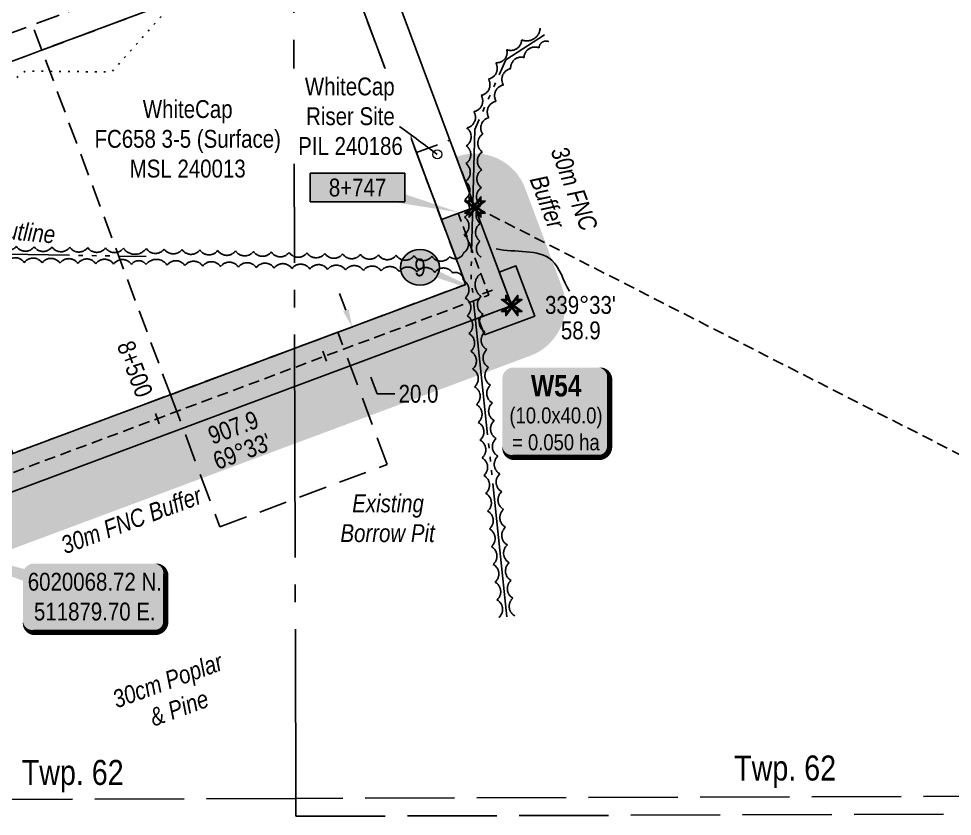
# Model space of a CAD drawing. Extents: x 507565 to 531726, y 6009554 to 6022365.
# Drawn here: x 511948 to 512471, y 6019911 to 6020358 of the extents above; entities that cross this region are included whole.
import ezdxf
from ezdxf.enums import TextEntityAlignment as Align

# ---------------------------------------------------------------- set-up
doc = ezdxf.new("R2010")
doc.units = 0
doc.header["$LTSCALE"] = 5
doc.header["$PDMODE"] = 34
doc.header["$PDSIZE"] = 0.03
for name, pattern in [('0', [1, 1, 0]), ('foc-ACCESSROAD', [3.75, 2.5, -1.25]), ('foc-QUARTERLINE', [33, 25, -3, 2, -3]), ('foc-SEISMIC', [20.5, 15, -1, 0.5, -1, 0.5, -1, 0.5, -1]), ('foc-TIELINE', [1.875, 1.25, -0.625]), ('foc-TOPO', [1, 0.2, -0.8]), ('foc-UNSURVEYED', [12.5, 10, -2.5]), ('HIDDEN2', [4.7625, 3.175, -1.5875])]:
    doc.linetypes.add(name, pattern=pattern)
doc.layers.get('Defpoints').update_dxf_attribs({"color": 9})
for name, color, linetype in [('AS-SEISMIC', 224, 'foc-SEISMIC'), ('C-AR', 13, 'foc-ACCESSROAD'), ('C-RW', 13, 'Continuous'), ('C-WS', 13, 'foc-ACCESSROAD'), ('CG-NOTES', 7, 'Continuous'), ('D-TXT', 6, 'Continuous'), ('DETAIL-T', 7, 'Continuous'), ('L-BD1', 253, 'Continuous'), ('L-MON', 1, 'Continuous'), ('L-QSEC', 8, 'foc-QUARTERLINE'), ('L-TIE', 7, 'foc-TIELINE'), ('L-USEC', 7, 'foc-UNSURVEYED'), ('P-BUFFER-H 30m', 51, 'Continuous'), ('P-BUFFER-T', 40, 'Continuous'), ('P-ELEVATION', 7, 'Continuous'), ('P-PROPOSED', 10, 'Continuous'), ('P-PROPOSED-H', 21, 'Continuous'), ('P-TEMP-BLOCKS', 250, 'Continuous'), ('P-TEMP-H', 41, 'Continuous'), ('P-TEMP_WORKSPACE', 46, 'Continuous'), ('P-TXT', 4, 'Continuous'), ('T-BUSH', 110, '0'), ('T-BUSH-T', 110, 'Continuous'), ('T-EXISTING TFA', 220, 'HIDDEN2'), ('T-EXISTING TFA-T', 220, 'Continuous'), ('T-TIE', 201, 'foc-TIELINE'), ('T-VEGETATION CHANGE', 104, 'foc-TOPO')]:
    doc.layers.add(name, color=color, linetype=linetype)
doc.layers.add('C-WS-T', color=13, linetype='Continuous', lineweight=9)
doc.layers.add('T-TIE-T', color=201, linetype='Continuous', lineweight=18)
doc.styles.add('80', font='ARIALN.TTF', dxfattribs={"height": 10})
doc.styles.add('80CG', font='ARIALN.TTF', dxfattribs={"height": 10})
doc.styles.add('80L', font='ARIALN.TTF', dxfattribs={"height": 10})
doc.styles.add('80LS', font='ARIALNI.TTF', dxfattribs={"height": 10})
doc.styles.add('BOLD', font='ARIALNB.TTF')
doc.styles.add('Legend', font='ARIALN.TTF')
doc.styles.get("Standard").update_dxf_attribs({"font": 'ARIALN.TTF'})
doc.dimstyles.new('Compass 5 000', dxfattribs={"dimscale": 5, "dimtxt": 9, "dimasz": 2, "dimexe": 0.2, "dimexo": 0.0625, "dimgap": 0.5, "dimtad": 0, "dimtih": 1, "dimtoh": 1, "dimzin": 0, "dimdsep": 46, "dimtxsty": '80CG', "dimcen": 0.1, "dimse1": 1, "dimse2": 1, "dimclrd": 256, "dimclrt": 256, "dimaunit": 1, "dimadec": 4, "dimazin": 0, "dimtfac": 0.06, "dimtofl": 0, "dimtmove": 0, "dimatfit": 1, "dimfxl": 0.2, "dimtolj": 1, "dimtzin": 0, "dimlwd": -1, "dimarcsym": 0})

# ---------------------------------------------------------------- blocks, each defined once
blk = doc.blocks.new('*D213')
at = {"layer": 'Defpoints', "color": 0, "transparency": 16777216}
for p in [(511973.34, 6020124.96), (511980.32, 6020106.25), (511582.05, 6019957.71)]:
    blk.add_point(p, dxfattribs=at)
at = {"layer": 'P-TXT', "transparency": 16777216}
for p, q in [((511571.58, 6019985.8), (511568.09, 6019995.17)), ((511585.55, 6019948.34), (511589.04, 6019938.98)), ((511589.04, 6019938.98), (511599.04, 6019938.98))]:
    blk.add_line(p, q, dxfattribs=at)
for points in [[(511573.14, 6019986.38), (511570.02, 6019985.21), (511575.07, 6019976.43)], [(511587.11, 6019948.93), (511583.99, 6019947.76), (511582.05, 6019957.71)]]:
    blk.add_solid(points, dxfattribs=at)
at = {"layer": 'P-TXT', "transparency": 16777216, "insert": (511612.25, 6019938.98), "char_height": 10, "attachment_point": 5, "style": '80CG'}
blk.add_mtext('\\A1;20.0', dxfattribs=at)
blk = doc.blocks.new('*U218')
at = {"layer": 'P-ELEVATION'}
h = blk.add_hatch(color=111, dxfattribs=at)
h.dxf.hatch_style = 1
edge = h.paths.add_edge_path()
edge.add_ellipse((0, 0), major_axis=(-10.94, 0), ratio=0.913794, start_angle=0, end_angle=360)
at = {"layer": 'P-ELEVATION', "color": 7, "flags": 128}
blk.add_lwpolyline([(0, 0, 5, 0, 0), (38.53, -15.51, 0, 0, 0)], format="xyseb", dxfattribs=at)
at = {"layer": 'P-ELEVATION', "color": 7}
blk.add_ellipse((0, 0), major_axis=(-10.94, 0), ratio=0.913794, dxfattribs=at)
at = {"layer": 'P-ELEVATION', "style": '80'}
blk.add_attdef('BEND', text='', height=10, dxfattribs=at).set_placement((0, 0), align=Align.MIDDLE_CENTER)
blk = doc.blocks.new('*U480')
at = {"true_color": 0xff8aff}
h = blk.add_hatch(color=211, dxfattribs=at)
edge = h.paths.add_edge_path()
edge.add_line((-24, -31.82), (24, -31.82))
edge.add_arc((24, -25.82), 6, 270, 360)
edge.add_line((30, -25.82), (30, 12.5))
edge.add_arc((24, 12.5), 6, 0, 90)
edge.add_line((24, 18.5), (-24, 18.5))
edge.add_arc((-24, 12.5), 6, 90, 180)
edge.add_line((-30, 12.5), (-30, -25.82))
edge.add_arc((-24, -25.82), 6, 180, 270)
at = {"color": 250, "flags": 128}
blk.add_lwpolyline([(-24, -31.82, 3, 3, 0), (24, -31.82, 3, 3, 0.414214), (30, -25.82, 3, 3, 0), (30, 12.5, 3, 0, 0.414214), (24, 18.5, 0, 0, 0), (-24, 18.5, 0, 0, 0.414214), (-30, 12.5, 0, 0, 0), (-30, -25.82, 0, 3, 0.414214)], format="xyseb", close=True, dxfattribs=at)
at = {"flags": 128}
blk.add_lwpolyline([(18.1, -24.57, 0, 7.5, 0), (0, 0, 0, 0, 0)], format="xyseb", dxfattribs=at)
at = {"color": 250}
for tag, p, height, style in [('TEMP_AREA_W1_001', (-9.21, 2.24), 12, 'BOLD'), ('ENTER_TEXT_001', (-30.66, -12.78), 9, '80')]:
    blk.add_attdef(tag, p, '', height=height, dxfattribs=dict(at, style=style))
blk = doc.blocks.new('TEMP')
h = blk.add_hatch(color=255)
h.dxf.hatch_style = 1
h.paths.add_polyline_path([(0, 0.25), (-0.67, 1.15), (-0.67, 0.67), (-1.15, 0.67), (-0.25, 0), (-1.15, -0.67), (-0.67, -0.67), (-0.67, -1.15), (0, -0.25), (0.67, -1.15), (0.67, -0.67), (1.15, -0.67), (0.25, 0), (1.15, 0.67), (0.67, 0.67), (0.67, 1.15)])
h.paths.add_polyline_path([(0.57, 0.85), (0.57, 0.57), (0.85, 0.57), (0.08, 0), (0.85, -0.57), (0.57, -0.57), (0.57, -0.85), (0, -0.08), (-0.57, -0.85), (-0.57, -0.57), (-0.85, -0.57), (-0.08, 0), (-0.85, 0.57), (-0.57, 0.57), (-0.57, 0.85), (0, 0.08)], flags=16)
h = blk.add_hatch(color=1)
h.dxf.hatch_style = 1
h.paths.add_polyline_path([(0, 0.08), (-0.57, 0.85), (-0.57, 0.57), (-0.85, 0.57), (-0.08, 0), (-0.85, -0.57), (-0.57, -0.57), (-0.57, -0.85), (0, -0.08), (0.57, -0.85), (0.57, -0.57), (0.85, -0.57), (0.08, 0), (0.85, 0.57), (0.57, 0.57), (0.57, 0.85)])
at = {"color": 1}
for p, q in [((-0.08, 0), (0.08, 0)), ((0, 0.08), (0, -0.08))]:
    blk.add_line(p, q, dxfattribs=at)
at = {"color": 255, "flags": 128}
blk.add_lwpolyline([(-0.25, 0), (-1.15, 0.67), (-0.67, 0.67), (-0.67, 1.15), (0, 0.25), (0.67, 1.15), (0.67, 0.67), (1.15, 0.67), (0.25, 0), (1.15, -0.67), (0.67, -0.67), (0.67, -1.15), (0, -0.25), (-0.67, -1.15), (-0.67, -0.67), (-1.15, -0.67)], close=True, dxfattribs=at)
at = {"color": 1, "flags": 128}
blk.add_lwpolyline([(-0.08, 0), (-0.85, 0.57), (-0.57, 0.57), (-0.57, 0.85), (0, 0.08), (0.57, 0.85), (0.57, 0.57), (0.85, 0.57), (0.08, 0), (0.85, -0.57), (0.57, -0.57), (0.57, -0.85), (0, -0.08), (-0.57, -0.85), (-0.57, -0.57), (-0.85, -0.57)], close=True, dxfattribs=at)
blk = doc.blocks.new('*U221')
h = blk.add_hatch(color=111)
h.dxf.hatch_style = 1
h.paths.add_polyline_path([(-26.5, 8), (26.5, 8), (26.5, -8), (-26.5, -8)])
for p, q in [((-26.5, -8), (-26.5, 8)), ((-26.5, 8), (26.5, 8)), ((26.5, -8), (26.5, 8)), ((-26.5, -8), (26.5, -8))]:
    blk.add_line(p, q)
at = {"layer": 'P-ELEVATION', "color": 7, "flags": 128}
blk.add_lwpolyline([(0, 0, 10, 0, 0), (56.45, -13.83, 0, 0, 0)], format="xyseb", dxfattribs=at)
at = {"layer": 'P-ELEVATION', "style": 'Legend'}
blk.add_attdef('STATION', text='', height=10, dxfattribs=at).set_placement((0, 0), align=Align.MIDDLE_CENTER)
blk = doc.blocks.new('*D254')
at = {"layer": 'Defpoints', "color": 0, "transparency": 16777216}
for p in [(512130.63, 6020183.64), (512137.61, 6020164.91), (512142, 6020166.55)]:
    blk.add_point(p, dxfattribs=at)
at = {"layer": 'P-TXT', "transparency": 16777216}
for p, q in [((512131.52, 6020194.65), (512128.02, 6020204.02)), ((512145.49, 6020157.18), (512148.99, 6020147.81)), ((512148.99, 6020147.81), (512158.99, 6020147.81))]:
    blk.add_line(p, q, dxfattribs=at)
for points in [[(512133.08, 6020195.23), (512129.96, 6020194.07), (512135.01, 6020185.28)], [(512147.05, 6020157.76), (512143.93, 6020156.6), (512142, 6020166.55)]]:
    blk.add_solid(points, dxfattribs=at)
at = {"layer": 'P-TXT', "transparency": 16777216, "insert": (512172.19, 6020147.81), "char_height": 10, "attachment_point": 5, "style": '80CG'}
blk.add_mtext('\\A1;20.0', dxfattribs=at)
blk = doc.blocks.new('*U295')
h = blk.add_hatch(color=254)
edge = h.paths.add_edge_path()
edge.add_line((-34, -20), (34, -20))
edge.add_arc((34, -14), 6, 270, 360)
edge.add_line((40, -14), (40, 12.5))
edge.add_arc((34, 12.5), 6, 0, 90)
edge.add_line((34, 18.5), (-34, 18.5))
edge.add_arc((-34, 12.5), 6, 90, 180)
edge.add_line((-40, 12.5), (-40, -14))
edge.add_arc((-34, -14), 6, 180, 270)
at = {"color": 1, "flags": 128}
blk.add_lwpolyline([(-111.07, 34.51, 0, 10, 0), (0, 0, 5, 5, 0)], format="xyseb", dxfattribs=at)
blk.add_lwpolyline([(-34, -20, 3, 3, 0), (34, -20, 3, 3, 0.414214), (40, -14, 3, 3, 0), (40, 12.5, 3, 0, 0.414214), (34, 18.5, 0, 0, 0), (-34, 18.5, 0, 0, 0.414214), (-40, 12.5, 0, 0, 0), (-40, -14, 0, 3, 0.414214)], format="xyseb", close=True, dxfattribs=at)
at = {"color": 1, "style": '80'}
blk.add_attdef('ENTER_TEXT_001', (-36.68, -4.99), '', height=10, dxfattribs=at)

msp = doc.modelspace()

# ---------------------------------------------------------------- hatches: boundary and pattern name
at = {"layer": 'P-BUFFER-H 30m'}
h = msp.add_hatch(color=256, dxfattribs=at)
h.dxf.hatch_style = 1
h.paths.add_polyline_path([(510673.616, 6017969.509), (510670.767, 6017970.594), (510496.522, 6017519.66), (510496.58, 6017510.044), (510533.193, 6017418.248), (510537.22, 6017416.38), (510497.938, 6017514.867)])
h.paths.add_polyline_path([(510848.068, 6016595.878), (510834.261, 6016589.908), (510853.662, 6016581.853)], flags=17)
edge = h.paths.add_edge_path()
edge.add_line((512262.367, 6014219.602), (512263.889, 6014208.149))
edge.add_line((512263.889, 6014208.149), (512300.243, 6014162.118))
edge.add_line((512300.243, 6014162.118), (512292.09, 6014223.551))
edge.add_line((512292.09, 6014223.551), (512288.151, 6014253.275))
edge.add_arc((512292.09, 6014223.551), 29.984, 97.54866, 187.56806)
edge = h.paths.add_edge_path()
edge.add_arc((512203.813, 6020252.432), 29.984, 20.46139, 110.52065)
edge.add_line((512193.302, 6020280.513), (512203.775, 6020252.45))
edge.add_line((512203.775, 6020252.45), (512203.786, 6020252.422))
edge.add_line((512203.786, 6020252.422), (512203.813, 6020252.432))
edge.add_line((512203.813, 6020252.432), (512224.392, 6020197.278))
edge.add_line((512224.392, 6020197.278), (511433.346, 6019902.253))
edge.add_line((511433.346, 6019902.253), (511232.417, 6019382.51))
edge.add_line((511232.417, 6019382.51), (511216.356, 6019382.539))
edge.add_line((511216.356, 6019382.539), (511134.118, 6019169.713))
edge.add_line((511134.118, 6019169.713), (511166.339, 6019169.91))
edge.add_line((511166.339, 6019169.91), (511237.042, 6019352.885))
edge.add_arc((511232.417, 6019382.51), 29.984, 278.87301, 338.86388)
edge.add_line((511260.384, 6019371.699), (511456.452, 6019878.87))
edge.add_line((511456.452, 6019878.87), (512234.87, 6020169.184))
edge.add_arc((512224.392, 6020197.278), 29.984, 290.45324, 380.46139)
edge.add_line((512252.484, 6020207.76), (512231.905, 6020262.914))
h.paths.add_polyline_path([(511153.759, 6019137.354), (511124.337, 6019137.568), (511121.704, 6019137.587), (511118.663, 6019129.717), (511140.88, 6019104.025)])
edge = h.paths.add_edge_path()
edge.add_line((511131.551, 6019079.883), (511109.334, 6019105.575))
edge.add_line((511109.334, 6019105.575), (510676.258, 6017984.802))
edge.add_line((510676.258, 6017984.802), (510693.339, 6017978.292))
edge.add_line((510693.339, 6017978.292), (510514.302, 6017514.956))
edge.add_line((510514.302, 6017514.956), (510552.413, 6017419.402))
edge.add_line((510552.413, 6017419.402), (510587.996, 6017402.893))
edge.add_line((510587.996, 6017402.893), (510543.239, 6017515.112))
edge.add_line((510543.239, 6017515.112), (510718.464, 6017968.584))
edge.add_arc((510693.339, 6017978.292), 26.935, 338.87301, 403.119)
edge.add_line((510713.001, 6017996.703), (511131.551, 6019079.883))
h.paths.add_polyline_path([(510644.819, 6017219.299), (510642.246, 6017220.062), (510613.321, 6017223.559), (510610.719, 6017223.874), (510673.285, 6017067.005), (510691.906, 6017101.234)])
h.paths.add_polyline_path([(510708.442, 6017100.261), (510689.817, 6017066.023), (510867.475, 6016620.595), (510894.988, 6016632.549)], flags=17)
h.paths.add_polyline_path([(510900.56, 6016618.577), (510873.028, 6016606.672), (511017.94, 6016243.345), (511047.196, 6016250.927)])
h.paths.add_polyline_path([(511052.925, 6016236.565), (511023.746, 6016228.788), (511036.434, 6016196.977), (511051.819, 6016203.153), (511064.259, 6016208.146)])
edge = h.paths.add_edge_path()
edge.add_line((511089.281, 6016185.88), (511061.455, 6016174.711))
edge.add_line((511061.455, 6016174.711), (511213.878, 6015792.551))
edge.add_line((511213.878, 6015792.551), (511203.099, 6015779.108))
edge.add_line((511203.099, 6015779.108), (511291.696, 6015556.976))
edge.add_line((511291.696, 6015556.976), (511321.752, 6015544.066))
edge.add_line((511321.752, 6015544.066), (511330.651, 6015540.243))
edge.add_line((511330.651, 6015540.243), (511237.423, 6015773.986))
edge.add_arc((511213.878, 6015792.551), 29.984, 321.74444, 381.74444)
edge.add_line((511241.729, 6015803.659), (511089.281, 6016185.88))
h.paths.add_polyline_path([(511349.859, 6015451.583), (511319.511, 6015527.706), (511319.027, 6015528.919), (511291.601, 6015540.7), (511280.072, 6015545.652), (511291.661, 6015516.598), (511352.65, 6015363.684), (511666.9, 6014576.397), (511800.801, 6014240.791), (511818.232, 6014197.022), (512087.809, 6014160.107), (512100.601, 6014188.619), (511839.62, 6014224.357), (511828.65, 6014251.902), (511694.748, 6014587.512)])
h.paths.add_polyline_path([(512263.732, 6014171.49), (512258.108, 6014167.05), (512121.366, 6014185.775), (512118.653, 6014179.728), (512108.574, 6014157.263), (512266.68, 6014135.612), (512282.315, 6014147.96)])
h.paths.add_polyline_path([(512353.613, 6014121.482), (512334.356, 6014118.923), (512340.509, 6014111.133)])
h.paths.add_polyline_path([(512303.996, 6014120.505), (512277.314, 6014099.433), (512318.316, 6014093.607), (512322.579, 6014096.974)])
edge = h.paths.add_edge_path()
edge.add_line((512118.859, 6014101.62), (512065.003, 6014109.273))
edge.add_line((512065.003, 6014109.273), (512072.884, 6014126.84))
edge.add_line((512072.884, 6014126.84), (511833.107, 6014159.675))
edge.add_line((511833.107, 6014159.675), (511845.855, 6014127.666))
edge.add_line((511845.855, 6014127.666), (512036.01, 6014101.626))
edge.add_arc((512065.003, 6014109.273), 29.984, 194.77578, 259.55488)
edge.add_line((512059.567, 6014079.786), (512118.915, 6014080.589))
edge.add_line((512118.915, 6014080.589), (512205.235, 6014081.757))
edge.add_line((512205.235, 6014081.757), (512287.527, 6014070.98))
edge.add_arc((512276.68, 6014098.933), 29.984, 291.20875, 308.29861)
edge.add_line((512295.263, 6014075.402), (512296.502, 6014076.38))
edge.add_line((512296.502, 6014076.38), (512118.859, 6014101.62))
h.paths.add_polyline_path([(511113.027, 6014258.282), (510712.276, 6014309.894), (510746.321, 6014304.951), (510801.872, 6014297.041), (510896.075, 6014284.736), (511014.12, 6014269.705), (511090.43, 6014259.315), (511113.222, 6014255.221), (511115.073, 6014244.983), (511116.891, 6014237.116), (511118.691, 6014227.242), (511831.982, 6014129.565), (511819.233, 6014161.575)])
edge = h.paths.add_edge_path()
edge.add_line((511011.77, 6014251.869), (510893.773, 6014266.894))
edge.add_line((510893.773, 6014266.894), (510799.438, 6014279.215))
edge.add_line((510799.438, 6014279.215), (510743.663, 6014287.157))
edge.add_line((510743.663, 6014287.157), (510676.821, 6014296.87))
edge.add_line((510676.821, 6014296.87), (510670.076, 6014297.554))
edge.add_line((510670.076, 6014297.554), (510646.123, 6014131.277))
edge.add_line((510646.123, 6014131.277), (510675.801, 6014127.008))
edge.add_line((510675.801, 6014127.008), (510695.515, 6014263.855))
edge.add_line((510695.515, 6014263.855), (510739.352, 6014257.485))
edge.add_arc((510743.663, 6014287.157), 29.984, 261.7324, 261.89598)
edge.add_line((510739.437, 6014257.473), (510795.212, 6014249.531))
edge.add_arc((510799.438, 6014279.215), 29.984, 261.89598, 262.55841)
edge.add_line((510795.555, 6014249.484), (510889.89, 6014237.162))
edge.add_arc((510893.773, 6014266.894), 29.984, 262.55841, 262.74339)
edge.add_line((510889.986, 6014237.15), (511007.854, 6014222.142))
edge.add_line((511007.854, 6014222.142), (511096.865, 6014210.022))
edge.add_line((511096.865, 6014210.022), (511097.536, 6014210.789))
edge.add_line((511097.536, 6014210.789), (511099.747, 6014215.109))
edge.add_line((511099.747, 6014215.109), (511100.653, 6014219.39))
edge.add_line((511100.653, 6014219.39), (511100.632, 6014225.992))
edge.add_line((511100.632, 6014225.992), (511099.267, 6014233.476))
edge.add_line((511099.267, 6014233.476), (511097.828, 6014239.708))
edge.add_line((511097.828, 6014239.708), (511087.624, 6014241.541))
edge.add_line((511087.624, 6014241.541), (511011.77, 6014251.869))
edge = h.paths.add_edge_path()
edge.add_arc((510625.737, 6013989.765), 29.984, 348.11944, 351.80253)
edge.add_line((510655.414, 6013985.49), (510625.737, 6013989.765))
edge.add_line((510625.737, 6013989.765), (510611.712, 6013923.101))
edge.add_line((510611.712, 6013923.101), (510641.054, 6013916.928))
edge.add_line((510641.054, 6013916.928), (510655.078, 6013983.592))
edge = h.paths.add_edge_path()
edge.add_arc((510539.215, 6013882.157), 29.984, 78.11997, 168.11944)
edge.add_line((510509.874, 6013888.33), (510505.759, 6013868.769))
edge.add_arc((510535.1, 6013862.596), 29.984, 168.11944, 258.12032)
edge.add_line((510528.928, 6013833.254), (510545.388, 6013911.499))
h.paths.add_polyline_path([(510606.042, 6013993.244), (510620.942, 6014096.672), (510591.263, 6014100.942), (510576.502, 6013998.473), (510562.81, 6013933.388), (510592.151, 6013927.216)])
h.paths.add_polyline_path([(510650.195, 6014299.735), (510634.858, 6014301.803), (510620.6, 6014304.583), (510596.659, 6014138.393), (510626.337, 6014134.124)])
edge = h.paths.add_edge_path()
edge.add_line((511637.02, 6014564.47), (511322.769, 6015351.76))
edge.add_line((511322.769, 6015351.76), (511169.144, 6015736.763))
edge.add_line((511169.144, 6015736.763), (511147.588, 6015709.881))
edge.add_line((511147.588, 6015709.881), (511294.92, 6015340.648))
edge.add_line((511294.92, 6015340.648), (511609.173, 6014553.354))
edge.add_line((511609.173, 6014553.354), (511741.191, 6014222.701))
edge.add_line((511741.191, 6014222.701), (511119.728, 6014307.803))
edge.add_arc((511115.66, 6014278.097), 29.984, 82.2025, 82.66133)
edge.add_line((511119.49, 6014307.835), (510659.443, 6014367.084))
edge.add_arc((510655.613, 6014337.346), 29.984, 82.66134, 171.80245)
edge.add_line((510625.935, 6014341.621), (510623.168, 6014322.411))
edge.add_line((510623.168, 6014322.411), (510637.784, 6014319.561))
edge.add_line((510637.784, 6014319.561), (510652.76, 6014317.542))
edge.add_line((510652.76, 6014317.542), (510655.613, 6014337.346))
edge.add_line((510655.613, 6014337.346), (511115.66, 6014278.097))
edge.add_line((511115.66, 6014278.097), (511788.126, 6014186.01))
edge.add_line((511788.126, 6014186.01), (511637.02, 6014564.47))
h.paths.add_polyline_path([(511018.52, 6016114.241), (510992.035, 6016180.673), (510964.183, 6016169.569), (510990.668, 6016103.137), (511137.101, 6015736.164), (511141.204, 6015725.882), (511162.759, 6015752.765)])
h.paths.add_polyline_path([(511038.248, 6019010.914), (511085.462, 6019133.181), (511081.37, 6019137.913), (511055.213, 6019138.083), (511010.277, 6019021.715), (510665.324, 6018128.585), (510667.129, 6018127.783), (510666.816, 6018107.048), (510666.749, 6018102.578), (510684.736, 6018095.622)])
h.paths.add_polyline_path([(511181.846, 6019382.601), (511149.723, 6019382.659), (511074.348, 6019187.636), (511072.567, 6019183.023), (511084.34, 6019169.408), (511099.487, 6019169.501), (511102.316, 6019176.826)])
edge = h.paths.add_edge_path(flags=17)
edge.add_line((511382.169, 6019900.911), (511383.791, 6019905.106))
edge.add_line((511383.791, 6019905.106), (511408.835, 6019914.446))
edge.add_line((511408.835, 6019914.446), (511410.645, 6019919.127))
edge.add_line((511410.645, 6019919.127), (511423.297, 6019951.841))
edge.add_line((511423.297, 6019951.841), (511373.313, 6019933.199))
edge.add_arc((511383.791, 6019905.106), 29.984, 110.45324, 158.85672)
edge.add_line((511355.826, 6019915.921), (511354.203, 6019911.726))
edge.add_line((511354.203, 6019911.726), (511155.513, 6019397.641))
edge.add_line((511155.513, 6019397.641), (511187.636, 6019397.583))
edge.add_line((511187.636, 6019397.583), (511382.169, 6019900.911))
h.paths.add_polyline_path([(511945.052, 6020114.449), (511934.575, 6020142.525), (511457.439, 6019964.574), (511442.983, 6019927.182)], flags=17)
edge = h.paths.add_edge_path()
edge.add_line((510593.924, 6017265.98), (510610.028, 6017266.035))
edge.add_line((510610.028, 6017266.035), (510599.756, 6017291.79))
edge.add_line((510599.756, 6017291.79), (510603.232, 6017299.88))
edge.add_arc((510575.685, 6017311.719), 29.984, 336.74339, 380.723)
edge.add_line((510603.729, 6017322.329), (510585.129, 6017368.967))
edge.add_line((510585.129, 6017368.967), (510545.519, 6017387.343))
edge.add_line((510545.519, 6017387.343), (510593.924, 6017265.98))
h.paths.add_polyline_path([(510564.704, 6017265.881), (510580.839, 6017265.936), (510562.597, 6017311.68), (510554.216, 6017292.179)])
edge = h.paths.add_edge_path()
edge.add_arc((510564.432, 6017212.581), 29.984, 180.15788, 200.33458)
edge.add_line((510536.317, 6017202.161), (510679.553, 6016843.016))
edge.add_line((510679.553, 6016843.016), (510790.901, 6016563.602))
edge.add_arc((510818.755, 6016574.702), 29.984, 201.72757, 247.45361)
edge.add_line((510807.258, 6016547.01), (510814.982, 6016543.803))
edge.add_line((510814.982, 6016543.803), (510919.767, 6016280.976))
edge.add_line((510919.767, 6016280.976), (510947.618, 6016292.08))
edge.add_line((510947.618, 6016292.08), (510838.152, 6016566.649))
edge.add_line((510838.152, 6016566.649), (510818.755, 6016574.702))
edge.add_line((510818.755, 6016574.702), (510707.403, 6016854.124))
edge.add_line((510707.403, 6016854.124), (510564.441, 6017212.581))
edge.add_line((510564.441, 6017212.581), (510534.448, 6017212.498))
edge = h.paths.add_edge_path()
edge.add_arc((510535.373, 6017298.958), 29.984, 156.74339, 201.73735)
edge.add_line((510507.521, 6017287.854), (510516.347, 6017265.717))
edge.add_line((510516.347, 6017265.717), (510548.582, 6017265.827))
edge.add_line((510548.582, 6017265.827), (510535.373, 6017298.958))
edge.add_line((510535.373, 6017298.958), (510540.952, 6017311.941))
edge.add_line((510540.952, 6017311.941), (510503.015, 6017407.062))
edge.add_line((510503.015, 6017407.062), (510463.406, 6017425.438))
edge.add_line((510463.406, 6017425.438), (510508.501, 6017312.369))
edge.add_line((510508.501, 6017312.369), (510507.825, 6017310.797))
edge = h.paths.add_edge_path()
edge.add_line((510616.89, 6017991.307), (510434.366, 6017519.402))
edge.add_line((510434.366, 6017519.402), (510434.462, 6017503.591))
edge.add_arc((510464.445, 6017503.772), 29.984, 180.34634, 201.74339)
edge.add_line((510436.594, 6017492.664), (510451.08, 6017456.343))
edge.add_line((510451.08, 6017456.343), (510490.689, 6017437.967))
edge.add_line((510490.689, 6017437.967), (510464.445, 6017503.772))
edge.add_line((510464.445, 6017503.772), (510464.313, 6017525.569))
edge.add_line((510464.313, 6017525.569), (510640.86, 6017982.02))
edge.add_line((510640.86, 6017982.02), (510616.89, 6017991.307))
at = {"layer": 'P-PROPOSED-H', "transparency": 33554687}
h = msp.add_hatch(color=256, dxfattribs=at)
h.dxf.hatch_style = 1
h.paths.add_polyline_path([(510596.276, 6013849.726), (510625.737, 6013989.765), (510672.59, 6014315.005), (511113.027, 6014258.282), (512276.68, 6014098.933), (512337.551, 6014147.004), (512326.769, 6014228.159), (512292.09, 6014223.551), (512300.251, 6014162.124), (512266.68, 6014135.612), (511804.502, 6014198.902), (511655.585, 6014571.881), (511341.334, 6015359.169), (511183.515, 6015754.685), (511037.088, 6016121.644), (510853.6, 6016581.879), (510834.202, 6016589.932), (510725.972, 6016861.525), (510554.216, 6017292.179), (510562.597, 6017311.679), (510484.411, 6017507.669), (510484.325, 6017521.896), (510659.529, 6017974.877), (511056.895, 6019003.713), (511100.195, 6019116.144), (511120.962, 6019169.623), (511399.195, 6019889.517), (512224.392, 6020197.278), (512203.813, 6020252.432), (512185.056, 6020245.437), (512198.67, 6020209.019), (511383.791, 6019905.106), (511382.169, 6019900.911), (511102.316, 6019176.826), (511038.248, 6019010.914), (510684.735, 6018095.62), (510689.19, 6018093.899), (510645.354, 6017980.279), (510640.857, 6017982.014), (510464.313, 6017525.569), (510464.445, 6017503.772), (510540.952, 6017311.941), (510535.373, 6017298.958), (510569.806, 6017212.596), (510564.432, 6017212.581), (510707.403, 6016854.124), (510818.755, 6016574.702), (510838.152, 6016566.649), (511018.52, 6016114.241), (511164.949, 6015747.277), (511322.769, 6015351.76), (511637.02, 6014564.47), (511788.126, 6014186.01), (511115.66, 6014278.097), (510655.613, 6014337.346), (510606.042, 6013993.244), (510580.83, 6013873.402), (510556.379, 6013878.546), (510552.263, 6013858.985)])
at = {"layer": 'P-TEMP-H'}
h = msp.add_hatch(color=256, dxfattribs=at)
h.dxf.hatch_style = 1
h.paths.add_polyline_path([(512209.156, 6020180.928), (512237.253, 6020191.407), (512226.762, 6020219.501), (512217.399, 6020216.004), (512224.392, 6020197.278), (512205.663, 6020190.293)])

# ---------------------------------------------------------------- linework, layer by layer
at = {"layer": 'AS-SEISMIC', "flags": 128}
for points in [[(512221.629, 6020023.016), (512201.603, 6020213.408), (512203.693, 6020295.933), (512221.108, 6020334.931), (512242.703, 6020348.859)], [(511804.772, 6020216.539), (511843.113, 6020236.467), (511887.543, 6020231.061), (511941.793, 6020225.999), (512019.708, 6020224.711)]]:
    msp.add_lwpolyline(points, dxfattribs=at)
at = {"layer": 'C-AR', "flags": 128}
for points in [[(512102.203, 6020392.935), (511873.082, 6020307.306), (511867.84, 6020321.352), (512102.161, 6020408.925), (512903.81, 6020708.085), (512930.739, 6020718.134), (512933.938, 6020719.328), (512955.046, 6020727.205), (512956.721, 6020731.067), (512960.59, 6020739.988), (512969.645, 6020718.254), (512970.223, 6020716.868), (512963.658, 6020714.417), (512933.983, 6020703.343), (512903.855, 6020692.1), (512128.043, 6020402.579), (512102.203, 6020392.935)], [(512102.203, 6020392.935), (511961.33, 6020340.282), (511956.088, 6020354.328), (512102.161, 6020408.925), (512903.81, 6020708.085), (512930.739, 6020718.134), (512933.938, 6020719.328), (512955.046, 6020727.205), (512956.721, 6020731.067), (512960.59, 6020739.988), (512969.645, 6020718.254), (512970.223, 6020716.868), (512963.658, 6020714.417), (512933.983, 6020703.343), (512903.855, 6020692.1), (512128.043, 6020402.579), (512102.203, 6020392.935)]]:
    msp.add_lwpolyline(points, close=True, dxfattribs=at)
at = {"layer": 'C-RW', "flags": 128}
msp.add_lwpolyline([(512753.476, 6020818.124), (512746.959, 6020633.464), (512126.601, 6020401.959), (512185.009, 6020245.447), (512203.736, 6020252.435), (512152.318, 6020390.22), (512766.464, 6020619.408), (512773.479, 6020818.187)], dxfattribs=at)
at = {"layer": 'C-WS', "flags": 128}
for points in [[(511945.052, 6020114.449), (511873.082, 6020307.306), (512126.602, 6020401.959), (512198.586, 6020209.063)], [(512033.314, 6020147.387), (511961.33, 6020340.282), (512126.602, 6020401.959), (512198.586, 6020209.063)]]:
    msp.add_lwpolyline(points, close=True, dxfattribs=at)
at = {"layer": 'C-WS'}
msp.add_lwpolyline([(512171.07, 6020282.917), (512189.798, 6020289.905), (512203.775, 6020252.45), (512185.047, 6020245.461)], close=True, dxfattribs=at)
at = {"layer": 'L-QSEC'}
msp.add_line((512101.503, 6020676.111), (512103.517, 6019911.283), dxfattribs=at)
at = {"layer": 'L-TIE'}
msp.add_line((512203.813, 6020252.432), (512906.158, 6019893.705), dxfattribs=at)
at = {"layer": 'L-USEC'}
for p, q in [((512103.501, 6019921.322), (511702.301, 6019920.051)), ((512504.879, 6019922.593), (512103.501, 6019921.322)), ((512103.517, 6019911.283), (512504.806, 6019912.553))]:
    msp.add_line(p, q, dxfattribs=at)
at = {"layer": 'P-PROPOSED', "flags": 128}
msp.add_lwpolyline([(510659.529, 6017974.877), (511056.895, 6019003.713), (511100.195, 6019116.144), (511120.962, 6019169.623), (511399.195, 6019889.517), (512224.392, 6020197.278), (512203.813, 6020252.432), (512185.056, 6020245.437), (512198.67, 6020209.019), (511383.791, 6019905.106), (511382.169, 6019900.911), (511102.316, 6019176.826), (511038.248, 6019010.914), (510684.735, 6018095.62)], dxfattribs=at)
at = {"layer": 'P-TEMP_WORKSPACE', "flags": 128}
msp.add_lwpolyline([(512209.156, 6020180.928), (512237.253, 6020191.407), (512226.762, 6020219.501), (512217.399, 6020216.004), (512224.392, 6020197.278), (512205.663, 6020190.293)], close=True, dxfattribs=at)
at = {"layer": 'T-BUSH', "flags": 128}
for points in [[(512019.83, 6020229.207, 0.5205671), (512029.821, 6020228.935, 0.5205671), (512039.812, 6020228.664, 0.5205671), (512049.803, 6020228.393, 0.5205671), (512059.794, 6020228.122, 0.5205671), (512069.785, 6020227.851, 0.5205671), (512079.776, 6020227.58, 0.5205671), (512089.766, 6020227.308, 0.5205671), (512099.757, 6020227.037, 0.5205671), (512109.748, 6020226.766, 0.5205671), (512119.739, 6020226.495, 0.5205671), (512129.73, 6020226.224, 0.5205671), (512139.721, 6020225.953, 0.5205671), (512149.712, 6020225.681, 0.5205671), (512159.703, 6020225.41, 0.5205671), (512169.694, 6020225.139, 0.5205671), (512179.685, 6020224.868, 0.5205671), (512189.677, 6020224.625, 0.5205671), (512197.442, 6020226.763, 0.5205671), (512197.695, 6020236.755, 0.5205671), (512197.948, 6020246.746, 0.5205671), (512198.201, 6020256.738, 0.5205671), (512198.454, 6020266.729, 0.5205671), (512198.707, 6020276.721, 0.5205671), (512198.96, 6020286.712, 0.5205671), (512199.213, 6020296.703, 0.5205671), (512203.196, 6020305.85, 0.5205671), (512207.271, 6020314.976, 0.5205671), (512211.347, 6020324.102, 0.5205671), (512215.422, 6020333.228, 0.5205671), (512221.567, 6020340.579, 0.5205671), (512229.966, 6020345.996, 0.5205671), (512240.265, 6020352.639, 0.5205671)], [(512207.357, 6020224.289, -0.5205671), (512206.606, 6020233.32, -0.5205671), (512206.859, 6020243.311, -0.5205671), (512207.112, 6020253.303, -0.5205671), (512207.365, 6020263.294, -0.5205671), (512207.618, 6020273.286, -0.5205671), (512207.871, 6020283.277, -0.5205671), (512208.124, 6020293.268, -0.5205671), (512211.568, 6020302.537, -0.5205671), (512215.643, 6020311.663, -0.5205671), (512219.718, 6020320.789, -0.5205671), (512223.794, 6020329.915, -0.5205671), (512231.264, 6020336.13, -0.5205671), (512239.663, 6020341.547, -0.5205671), (512245.141, 6020345.08, -0.5205671)], [(511802.698, 6020220.529, 0.5205671), (511811.566, 6020225.139, 0.5205671), (511820.434, 6020229.748, 0.5205671), (511829.302, 6020234.357, 0.5205671), (511838.171, 6020238.967, 0.5205671), (511847.605, 6020240.451, 0.5205671), (511857.526, 6020239.244, 0.5205671), (511867.448, 6020238.037, 0.5205671), (511877.369, 6020236.829, 0.5205671), (511887.291, 6020235.622, 0.5205671), (511897.24, 6020234.673, 0.5205671), (511907.191, 6020233.744, 0.5205671), (511917.143, 6020232.816, 0.5205671), (511927.094, 6020231.887, 0.5205671), (511937.046, 6020230.959, 0.5205671), (511947.018, 6020230.411, 0.5205671), (511957.011, 6020230.245, 0.5205671), (511967.004, 6020230.08, 0.5205671), (511976.998, 6020229.915, 0.5205671), (511986.991, 6020229.75, 0.5205671), (511996.984, 6020229.585, 0.5205671), (512006.977, 6020229.419, 0.5205671), (512019.782, 6020229.208, 0.5205671)], [(511806.846, 6020212.548, -0.5205671), (511815.714, 6020217.157, -0.5205671), (511824.583, 6020221.767, -0.5205671), (511833.451, 6020226.376, -0.5205671), (511842.319, 6020230.985, -0.5205671), (511852.047, 6020230.849, -0.5205671), (511861.968, 6020229.642, -0.5205671), (511871.89, 6020228.435, -0.5205671), (511881.811, 6020227.227, -0.5205671), (511891.747, 6020226.151, -0.5205671), (511901.698, 6020225.223, -0.5205671), (511911.649, 6020224.294, -0.5205671), (511921.601, 6020223.366, -0.5205671), (511931.552, 6020222.437, -0.5205671), (511941.504, 6020221.509, -0.5205671), (511951.497, 6020221.34, -0.5205671), (511961.49, 6020221.175, -0.5205671), (511971.483, 6020221.01, -0.5205671), (511981.477, 6020220.845, -0.5205671), (511991.47, 6020220.679, -0.5205671), (512001.463, 6020220.514, -0.5205671), (512011.456, 6020220.349, -0.5205671), (512019.633, 6020220.214, -0.5205671)], [(512217.156, 6020022.545, 0.5205671), (512216.111, 6020032.485, 0.5205671), (512215.065, 6020042.425, 0.5205671), (512214.02, 6020052.365, 0.5205671), (512212.974, 6020062.304, 0.5205671), (512211.929, 6020072.244, 0.5205671), (512210.883, 6020082.184, 0.5205671), (512209.838, 6020092.124, 0.5205671), (512208.792, 6020102.064, 0.5205671), (512207.747, 6020112.003, 0.5205671), (512206.701, 6020121.943, 0.5205671), (512205.656, 6020131.883, 0.5205671), (512204.61, 6020141.823, 0.5205671), (512203.565, 6020151.763, 0.5205671), (512202.519, 6020161.702, 0.5205671), (512201.474, 6020171.642, 0.5205671), (512200.428, 6020181.582, 0.5205671), (512199.383, 6020191.522, 0.5205671), (512198.337, 6020201.462, 0.5205671), (512197.292, 6020211.401, 0.5205671), (512191.258, 6020215.598, 0.5205671), (512181.267, 6020215.826, 0.5205671), (512171.276, 6020216.098, 0.5205671), (512161.285, 6020216.369, 0.5205671), (512151.294, 6020216.64, 0.5205671), (512141.303, 6020216.911, 0.5205671), (512131.312, 6020217.182, 0.5205671), (512121.321, 6020217.453, 0.5205671), (512111.33, 6020217.725, 0.5205671), (512101.339, 6020217.996, 0.5205671), (512091.348, 6020218.267, 0.5205671), (512081.357, 6020218.538, 0.5205671), (512071.366, 6020218.809, 0.5205671), (512061.375, 6020219.081, 0.5205671), (512051.384, 6020219.352, 0.5205671), (512041.393, 6020219.623, 0.5205671), (512031.402, 6020219.894, 0.5205671), (512019.586, 6020220.215, 0.5205671)], [(512226.102, 6020023.486, -0.5205671), (512225.056, 6020033.426, -0.5205671), (512224.011, 6020043.366, -0.5205671), (512222.965, 6020053.306, -0.5205671), (512221.92, 6020063.245, -0.5205671), (512220.874, 6020073.185, -0.5205671), (512219.829, 6020083.125, -0.5205671), (512218.783, 6020093.065, -0.5205671), (512217.738, 6020103.005, -0.5205671), (512216.692, 6020112.944, -0.5205671), (512215.647, 6020122.884, -0.5205671), (512214.601, 6020132.824, -0.5205671), (512213.556, 6020142.764, -0.5205671), (512212.51, 6020152.704, -0.5205671), (512211.465, 6020162.643, -0.5205671), (512210.419, 6020172.583, -0.5205671), (512209.374, 6020182.523, -0.5205671), (512208.328, 6020192.463, -0.5205671), (512207.283, 6020202.403, -0.5205671), (512207.186, 6020215.295, -0.5205671)]]:
    msp.add_lwpolyline(points, format="xyb", dxfattribs=at)
at = {"layer": 'T-EXISTING TFA'}
msp.add_lwpolyline([(512033.337, 6020147.347), (512060.958, 6020073.333), (512154.646, 6020108.296), (512127.026, 6020182.31)], close=True, dxfattribs=at)
at = {"layer": 'T-TIE'}
for p, q in [((512197.258, 6020249.986), (512191.64, 6020247.89)), ((512213.696, 6020205.93), (512208.078, 6020203.834)), ((512120.669, 6020166.061), (512118.574, 6020171.68)), ((512027.024, 6020131.135), (512024.929, 6020136.754))]:
    msp.add_line(p, q, dxfattribs=at)
at = {"layer": 'T-TIE', "flags": 128}
msp.add_lwpolyline([(510554.321, 6013868.766), (510588.553, 6013861.564), (510615.889, 6013991.501), (510664.101, 6014326.175), (511114.343, 6014268.189), (511803.771, 6014173.78), (511791.016, 6014205.726), (511646.302, 6014568.176), (511332.051, 6015355.465), (511027.803, 6016117.945), (510845.876, 6016574.264), (510826.478, 6016582.317), (510543.399, 6017292.321), (510551.769, 6017311.798), (510474.428, 6017505.72), (510474.319, 6017523.732), (510646.576, 6017969.094), (510697.659, 6018101.341), (511047.571, 6019007.313), (511391.491, 6019897.31), (512211.534, 6020203.149), (512194.449, 6020248.938)], dxfattribs=at)
at = {"layer": 'T-VEGETATION CHANGE', "flags": 128}
msp.add_lwpolyline([(511789.373, 6020258.183), (511834.206, 6020275.807), (511874.863, 6020279.174), (511905.367, 6020293.687), (511952.14, 6020328.574), (512000.477, 6020328.062), (512094.651, 6020434.26), (512158.207, 6020450.107)], dxfattribs=at)

# ---------------------------------------------------------------- block references
at = {"xscale": 0.9994630399999951, "yscale": 0.9994630399999951, "zscale": 0.9994630399999951}
msp.add_blockref('*U218', (512173.02, 6020218.646), dxfattribs=at).add_auto_attribs({'BEND': '9'})
at = {"layer": 'CG-NOTES', "xscale": 0.998118888900011, "yscale": 0.998118888900011, "zscale": 0.998118888900011}
msp.add_blockref('*U221', (512138.06, 6020263.353), dxfattribs=at).add_auto_attribs({'STATION': '8+747'})
at = {"layer": 'DETAIL-T'}
ref = msp.add_blockref('*U295', (511990.711, 6020034.235), dxfattribs=dict(at, xscale=0.999459, yscale=0.999459, zscale=0.999459))
ref.add_attrib('ENTER_TEXT_001', '6020068.72 N.', (511953.436, 6020037.652), dxfattribs={"layer": '0', "color": 1, "height": 9.99459, "style": '80'})
ref.add_attrib('ENTER_TEXT_002', '511879.70 E.', (511956.91, 6020020.954), dxfattribs={"layer": '0', "color": 1, "height": 9.99459, "style": '80'})
at = {"layer": 'L-MON', "xscale": 4.999999999999982, "yscale": 4.999999999999982, "zscale": 4.999999999999982}
for p in [(512203.813, 6020252.432), (512224.384, 6020197.275)]:
    msp.add_blockref('TEMP', p, dxfattribs=at)
at = {"layer": 'P-TEMP-BLOCKS'}
ref = msp.add_blockref('*U480', (512249.161, 6020144.028), dxfattribs=dict(at, xscale=0.9994630399999951, yscale=0.9994630399999951, zscale=0.9994630399999951))
ref.add_attrib('TEMP_AREA_W1_001', 'W54', (512235.175, 6020146.373), dxfattribs={"layer": '0', "color": 250, "height": 11.9936, "style": 'BOLD'})
ref.add_attrib('ENTER_TEXT_001', '(10.0x40.0)', (512223.102, 6020131.258), dxfattribs={"layer": '0', "color": 250, "height": 8.99517, "style": '80'})
ref.add_attrib('ENTER_TEXT_002', '= 0.050 ha', (512224.608, 6020116.229), dxfattribs={"layer": '0', "color": 250, "height": 8.9952, "style": '80'})

# ---------------------------------------------------------------- texts
at = {"layer": 'AS-SEISMIC', "insert": (511914.773, 6020247.039), "char_height": 9.99459, "attachment_point": 1, "rotation": 354.66924, "style": '80L'}
msp.add_mtext_dynamic_manual_height_columns('\\pt59.968;{\\fArial Narrow|b0|i1|c0|p34;3m Cutline}', width=54.56794, gutter_width=50, heights=[0], dxfattribs=at)
at = {"layer": 'C-WS-T', "insert": (512042.978, 6020290.555), "char_height": 9.99468, "width": 103.76237, "attachment_point": 5, "style": '80CG'}
msp.add_mtext('\\A1;WhiteCap\\PFC658 3-5 (Surface)\\PMSL 240013', dxfattribs=at)
at = {"layer": 'D-TXT', "color": 3, "char_height": 14, "attachment_point": 1, "style": '80L'}
for insert in [(512348.916, 6019945.337), (511950.076, 6019942.862)]:
    msp.add_mtext_dynamic_manual_height_columns('Twp. 62', width=58.78163, gutter_width=47.474, heights=[0], dxfattribs=dict(at, insert=insert))
at = {"layer": 'L-BD1', "color": 5}
for s, p in [("339%%D33'", (512262.828, 6020197.617)), ('58.9', (512263.057, 6020183.376))]:
    msp.add_text(s, height=9.9946, dxfattribs=at).set_placement(p, align=Align.MIDDLE_CENTER)
at = {"layer": 'L-BD1', "color": 5, "style": '80L'}
for s, p in [('907.9', (512068.473, 6020128.994)), ("69%%d33'", (512073.45, 6020115.649))]:
    msp.add_text(s, height=9.9946, rotation=20.4532, dxfattribs=at).set_placement(p, align=Align.MIDDLE)
at = {"layer": 'P-BUFFER-T', "attachment_point": 2, "style": '80LS'}
for s, insert, char_height, width, rotation in [('30m FNC\\P Buffer', (512264.053, 6020264.586), 9.9946, 49.17317, 290.84291), ('30m FNC Buffer', (512009.646, 6020081.76), 9.99463, 83.80668, 20.45324)]:
    msp.add_mtext(s, dxfattribs=dict(at, insert=insert, char_height=char_height, width=width, rotation=rotation))
at = {"layer": 'T-BUSH-T', "insert": (511999.455, 6019980.924), "char_height": 9.99467, "attachment_point": 1, "rotation": 20, "style": '80LS'}
msp.add_mtext_dynamic_manual_height_columns('\\pi0.38114;30cm Poplar \\P\\pi16.43;& Pine', width=65.4072, gutter_width=50, heights=[0], dxfattribs=at)
at = {"layer": 'T-EXISTING TFA-T', "insert": (512128.158, 6020091.517), "char_height": 10, "attachment_point": 1, "style": '80L'}
msp.add_mtext_dynamic_manual_height_columns('\\pi6.9335;{\\fArial Narrow|b0|i1|c0|p34;Existing \\P\\pi0.31342;Borrow Pit}', width=53.40311, gutter_width=50.027, heights=[0], dxfattribs=at)
at = {"layer": 'T-TIE-T', "style": '80L'}
msp.add_text('8+500', height=9.9946, rotation=290.45324, dxfattribs=at).set_placement((512013.485, 6020161.714), align=Align.MIDDLE_CENTER)

# ---------------------------------------------------------------- dimensions: what is measured, and where the dimension line sits
at = {"layer": 'P-TXT', "color": 5}
dim = msp.add_aligned_dim(p1=(512130.625, 6020183.641), p2=(512137.611, 6020164.912), distance=4.683, text='20.0', dimstyle='Compass 5 000', dxfattribs=at)
dim.commit()
dim.dimension.update_dxf_attribs({"geometry": '*D254', "text_midpoint": (512172.194, 6020147.81)})
at = {"layer": 'P-TXT'}
dim = msp.add_linear_dim(base=(511582.053, 6019957.714), p1=(511973.337, 6020124.961), p2=(511980.316, 6020106.249), angle=290.45324, text='20.0', dimstyle='Compass 5 000', dxfattribs=at)
dim.commit()
dim.dimension.update_dxf_attribs({"geometry": '*D213', "text_midpoint": (511612.248, 6019938.975), "dimtype": 161})

# ---------------------------------------------------------------- leaders
at = {"layer": 'L-BD1', "color": 6, "path_type": 1}
msp.add_leader([(512215.717, 6020228.946), (512246.764, 6020222.622), (512256.648, 6020205.336)], dimstyle='Compass 5 000', override={"dimgap": 0.5, "dimtad": 0}, dxfattribs=at)

# ---------------------------------------------------------------- next in the draw order: texts
at = {"layer": 'C-WS-T', "insert": (512104.008, 6020324.948), "char_height": 9.99459, "attachment_point": 1, "style": '80L', "bg_fill": 2}
msp.add_mtext_dynamic_manual_height_columns('\\pi4.5654;WhiteCap\\P\\pi5.2608;Riser Site \\P\\pi0.80887;PIL 240186', width=58.76961, gutter_width=50, heights=[0], dxfattribs=at)

# ---------------------------------------------------------------- next in the draw order: leaders
at = {"layer": 'C-WS-T', "path_type": 1}
msp.add_leader([(512182.713, 6020281.93), (512161.588, 6020297.619)], dimstyle='Compass 5 000', override={"dimasz": 1, "dimgap": 0.5, "dimtad": 0, "dimldrblk": 'DotBlank'}, dxfattribs=at)

doc.saveas('drawing.dxf')
